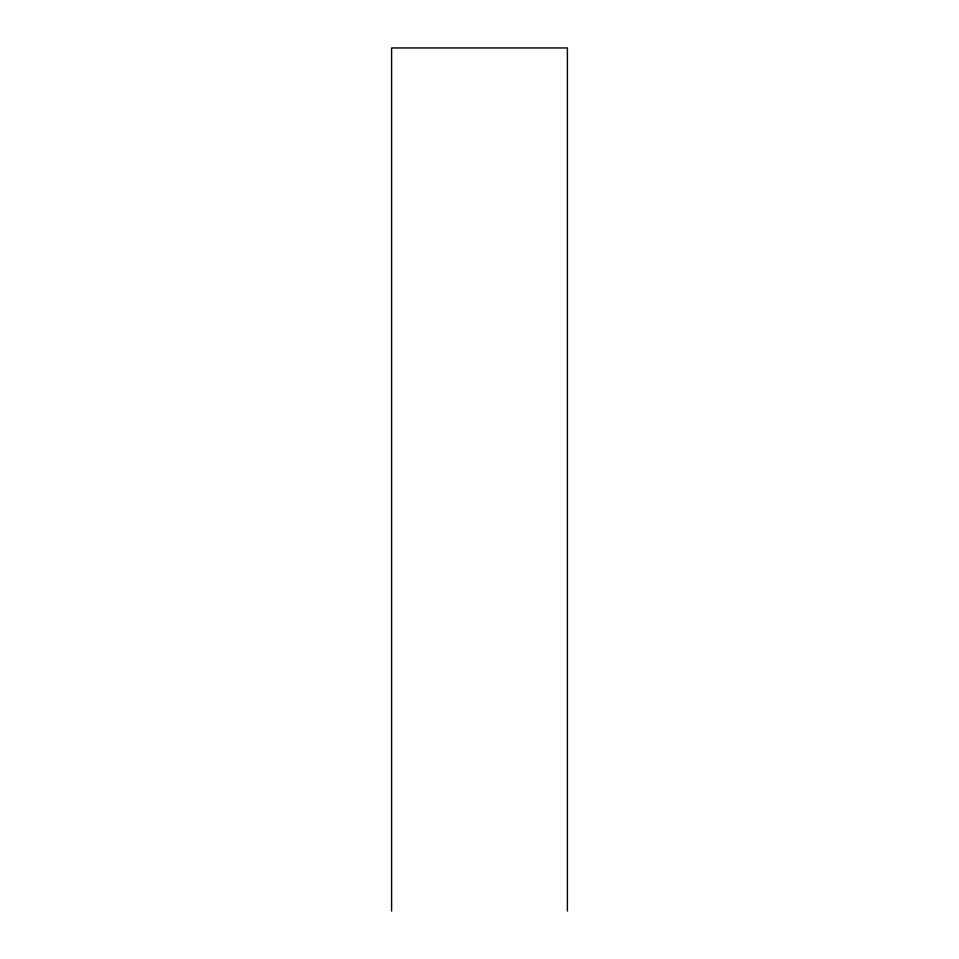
<?xml version="1.0" encoding="UTF-8"?>
<svg xmlns="http://www.w3.org/2000/svg" width="959" height="959" viewBox="0 0 959 959"><rect width="100%" height="100%" fill="white"/><g stroke="black" fill="none" stroke-linecap="round" stroke-linejoin="round"><path stroke-width="1.44" d="M567.404 911.05L567.404 47.95L391.596 47.95L391.596 911.05"/></g></svg>
